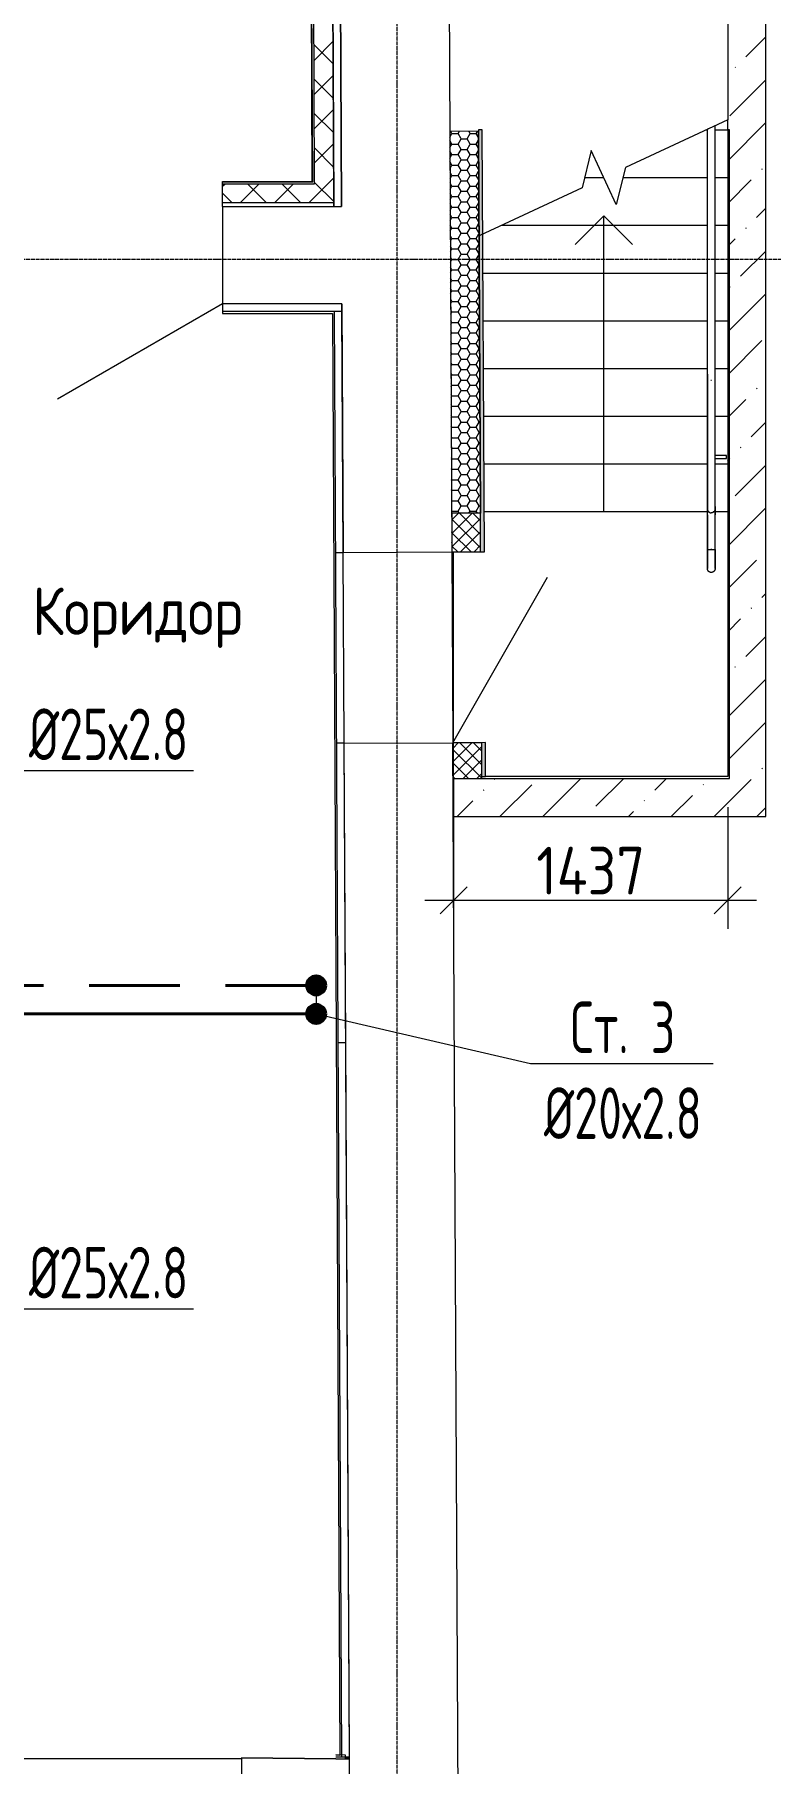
# Model space of a CAD drawing. Header units: millimetres. Extents: x -3929 to 624051, y 52832 to 514950.
# Drawn here: x 173846 to 177703, y 93307 to 102372 of the extents above; entities that cross this region are included whole.
import ezdxf
from ezdxf import colors
from ezdxf.entities.mleader import LeaderData, LeaderLine
from ezdxf.math import Vec2, Vec3

# ---------------------------------------------------------------- set-up
doc = ezdxf.new("R2010")
doc.units = ezdxf.units.MM
for name, pattern in [('ADSK_Линия сетки', [25, 20, -2.5, 0, -2.5]), ('ADSK_Штриховая_ш2 п1', [3, 2, -1]), ('Hidden', [7.14375, 4.7625, -2.38125])]:
    doc.linetypes.add(name, pattern=pattern)
for name, color, linetype, lineweight in [('Двери', 7, 'Continuous', 9), ('Каркас', 7, 'Continuous', 18), ('Лестницы', 7, 'Continuous', 9), ('Марки помещений', 7, 'Continuous', 20), ('ОВ-ТЕКСТ', 7, 'Continuous', 25), ('Ограждение', 7, 'Continuous', 9), ('Оси', 253, 'Continuous', 9), ('Перекрытие', 7, 'Continuous', 18), ('Размеры', 7, 'Continuous', 9), ('Стены внутренние', 7, 'Continuous', 18), ('Стены наружные', 7, 'Continuous', 18), ('Стены несущие', 7, 'Continuous', 30), ('Стены отделка', 7, 'Continuous', 30), ('Стены штриховка', 7, 'Continuous', 9), ('Стрелки вверх', 7, 'Continuous', 18), ('Узлы', 7, 'Continuous', 18), ('ШТРИХОВКА', 252, 'Continuous', 15)]:
    doc.layers.add(name, color=color, linetype=linetype, lineweight=lineweight)
doc.layers.add('Линии', color=7, linetype='Continuous', lineweight=9, true_color=0x00a600)
doc.layers.add('стояки', color=7, linetype='Continuous')
doc.layers.add('т11.1', color=1, linetype='Continuous', true_color=0xff0000)
doc.layers.add('т21.1', color=5, linetype='Continuous', true_color=0x0000ff)
doc.styles.add('GOST Common_1', font='GOST_Common.ttf', dxfattribs={"width": 0.9, "height": 250})
doc.styles.add('GOST Common_2', font='GOST_Common.ttf', dxfattribs={"width": 0.9, "height": 250})
doc.styles.add('СТИЛЬ', font='simplex.shx', dxfattribs={"width": 0.65})

# ---------------------------------------------------------------- blocks, each defined once
blk = doc.blocks.new('_Oblique')
at = {"color": 0, "linetype": 'ByBlock', "lineweight": -2}
blk.add_line((-0.5, -0.5), (0.5, 0.5), dxfattribs=at)
blk = doc.blocks.new('подвал')
at = {"layer": 'Стены наружные', "lineweight": 5}
h = blk.add_hatch(color=8, dxfattribs=at)
h.paths.add_polyline_path([(366929.452, -311734.048), (366949.132, -311734.048), (366948.225, -311555.697), (366928.225, -311555.798), (366929.182, -311557.897), (366929.452, -311557.897), (366929.452, -311731.054)])
h.paths.add_polyline_path([(366923.145, -310555.811), (366943.142, -310555.709), (366931.9, -308343.98), (366911.901, -308344.082), (366923.145, -310555.322)])
at = {"layer": 'Двери', "color": 8, "lineweight": 5}
for p, q in [((365571.055, -309255.67), (364705.029, -309755.67)), ((366778.227, -311556.561), (367273.819, -310688.005))]:
    blk.add_line(p, q, dxfattribs=at)
at = {"layer": 'Каркас', "color": 8, "lineweight": 5}
for p, q in [((365669.443, -316884.353), (364224.443, -316884.353)), ((365669.443, -316879.512), (366163.738, -316884.056)), ((365669.443, -316879.512), (365669.443, -316884.353))]:
    blk.add_line(p, q, dxfattribs=at)
at = {"layer": 'Лестницы', "color": 8, "lineweight": 5}
for p, q in [((368218.597, -308290.948), (367681.885, -308541.22)), ((368104.724, -308344.048), (368112.313, -308344.048)), ((368104.724, -308344.048), (368112.313, -308344.048)), ((368152.313, -308344.048), (368218.597, -308344.048)), ((368152.313, -308344.048), (368218.597, -308344.048)), ((368218.597, -308344.048), (368218.597, -308290.948)), ((367502.563, -308452.437), (367455.308, -308646.875)), ((367634.631, -308735.658), (367502.563, -308452.437)), ((367681.885, -308541.22), (367634.631, -308735.658)), ((367455.308, -308646.875), (366918.597, -308897.148)), ((367468.147, -308594.048), (367568.597, -308594.048)), ((367468.147, -308594.048), (367568.597, -308594.048)), ((367669.047, -308594.048), (368112.313, -308594.048)), ((367669.047, -308594.048), (368112.313, -308594.048)), ((368152.313, -308594.048), (368218.597, -308594.048)), ((368152.313, -308594.048), (368218.597, -308594.048)), ((367032.47, -308844.048), (368112.313, -308844.048)), ((367032.47, -308844.048), (368112.313, -308844.048)), ((368152.313, -308844.048), (368218.597, -308844.048)), ((368152.313, -308844.048), (368218.597, -308844.048)), ((366935.713, -309094.048), (368112.313, -309094.048)), ((366935.713, -309094.048), (368112.313, -309094.048)), ((368152.313, -309094.048), (368218.597, -309094.048)), ((368152.313, -309094.048), (368218.597, -309094.048)), ((366936.984, -309344.048), (368112.313, -309344.048)), ((366936.984, -309344.048), (368112.313, -309344.048)), ((368152.313, -309344.048), (368218.597, -309344.048)), ((368152.313, -309344.048), (368218.597, -309344.048)), ((366938.254, -309594.048), (368112.313, -309594.048)), ((366938.254, -309594.048), (368112.313, -309594.048)), ((368152.313, -309594.048), (368218.597, -309594.048)), ((368152.313, -309594.048), (368218.597, -309594.048)), ((366939.525, -309844.048), (368112.313, -309844.048)), ((366939.525, -309844.048), (368112.313, -309844.048)), ((368152.313, -309844.048), (368218.597, -309844.048)), ((368152.313, -309844.048), (368218.597, -309844.048)), ((366940.796, -310094.048), (368112.313, -310094.048)), ((366940.796, -310094.048), (368112.313, -310094.048)), ((368152.313, -310094.048), (368218.597, -310094.048)), ((368152.313, -310094.048), (368218.597, -310094.048)), ((366942.067, -310344.048), (368112.313, -310344.048)), ((366942.067, -310344.048), (368112.313, -310344.048)), ((368152.313, -310344.048), (368218.597, -310344.048)), ((368152.313, -310344.048), (368218.597, -310344.048))]:
    blk.add_line(p, q, dxfattribs=at)
at = {"layer": 'Линии', "color": 8, "lineweight": 5}
for p, q in [((366773.145, -310353.923), (366773.145, -310556.574)), ((366923.145, -310353.923), (366773.145, -310353.923)), ((366923.145, -310556.574), (366923.145, -310353.923)), ((366773.145, -310556.574), (366923.145, -310556.574)), ((366779.452, -311557.897), (366779.452, -311744.048)), ((366929.452, -311557.897), (366779.452, -311557.897)), ((366929.452, -311744.048), (366929.452, -311557.897)), ((366779.452, -311744.048), (366929.452, -311744.048))]:
    blk.add_line(p, q, dxfattribs=at)
at = {"layer": 'Ограждение', "color": 8, "lineweight": 5}
for p, q in [((368152.313, -308321.856), (368112.313, -308340.509)), ((368152.313, -308321.856), (368112.313, -308340.509)), ((368112.313, -310330.352), (368112.313, -308340.509)), ((368112.313, -310344.048), (368112.313, -308340.509)), ((368152.313, -310330.352), (368152.313, -308321.856)), ((368152.313, -310344.048), (368152.313, -308321.856)), ((368112.313, -309624.532), (368112.313, -310317.858)), ((368112.313, -309624.532), (368112.313, -310344.048)), ((368152.313, -310317.858), (368152.313, -309624.532)), ((368152.313, -310344.048), (368152.313, -309624.532)), ((368130.222, -309656.372), (368134.403, -309656.372)), ((368130.222, -309656.372), (368134.403, -309656.372)), ((368212.313, -310051.139), (368152.313, -310051.139)), ((368152.313, -310066.139), (368212.313, -310066.139)), ((368212.313, -310058.639), (368212.313, -310051.139)), ((368212.313, -310066.139), (368212.313, -310058.639)), ((368112.313, -310361.587), (368112.313, -310330.352)), ((368112.313, -310344.048), (368120.769, -310344.048)), ((368112.313, -310361.587), (368112.313, -310544.048)), ((368112.313, -310544.048), (368112.313, -310361.587)), ((368141.96, -310344.048), (368152.313, -310344.048)), ((368152.313, -310361.587), (368152.313, -310330.352)), ((368152.313, -310544.048), (368152.313, -310361.587)), ((368152.313, -310544.048), (368152.313, -310361.587)), ((368112.313, -310544.048), (368152.313, -310544.048)), ((368129.976, -310544.048), (368134.649, -310544.048)), ((368132.313, -310544.048), (368129.976, -310544.048)), ((368134.649, -310544.048), (368132.313, -310544.048))]:
    blk.add_line(p, q, dxfattribs=at)
at = {"layer": 'Ограждение', "color": 8, "lineweight": 5, "flags": 128}
for points in [[(368112.313, -310361.587), (368112.313, -310358.787), (368112.313, -310355.993), (368112.313, -310353.207), (368112.313, -310350.434), (368112.313, -310347.68), (368112.313, -310344.947), (368112.313, -310342.242), (368112.313, -310339.567), (368112.313, -310336.927), (368112.313, -310334.327), (368112.313, -310331.771), (368112.313, -310329.262), (368112.313, -310326.805), (368112.313, -310324.404), (368112.313, -310322.062), (368112.313, -310319.783), (368112.313, -310317.858)], [(368112.675, -310335.344), (368112.948, -310336.556), (368113.289, -310337.727), (368113.691, -310338.849), (368114.145, -310339.916), (368114.645, -310340.926), (368115.182, -310341.876), (368115.75, -310342.764), (368116.34, -310343.591), (368116.949, -310344.358), (368117.569, -310345.067), (368118.196, -310345.721), (368118.827, -310346.323), (368119.458, -310346.875), (368120.086, -310347.381), (368120.71, -310347.844), (368121.328, -310348.267), (368121.938, -310348.653), (368122.541, -310349.004), (368123.136, -310349.324), (368123.721, -310349.614), (368124.299, -310349.878), (368124.867, -310350.116), (368125.427, -310350.331), (368125.979, -310350.524), (368126.524, -310350.698), (368127.061, -310350.852), (368127.592, -310350.989), (368128.118, -310351.109), (368128.637, -310351.213), (368129.152, -310351.302), (368129.663, -310351.377), (368130.17, -310351.439), (368130.675, -310351.486), (368131.177, -310351.521), (368131.678, -310351.544), (368132.178, -310351.553), (368132.313, -310351.554)], [(368151.95, -310335.344), (368151.677, -310336.556), (368151.336, -310337.727), (368150.935, -310338.849), (368150.48, -310339.916), (368149.981, -310340.926), (368149.443, -310341.876), (368148.876, -310342.764), (368148.285, -310343.591), (368147.677, -310344.358), (368147.057, -310345.067), (368146.429, -310345.721), (368145.799, -310346.323), (368145.168, -310346.875), (368144.539, -310347.381), (368143.915, -310347.844), (368143.298, -310348.267), (368142.687, -310348.653), (368142.084, -310349.004), (368141.49, -310349.324), (368140.904, -310349.614), (368140.327, -310349.878), (368139.758, -310350.116), (368139.198, -310350.331), (368138.646, -310350.524), (368138.101, -310350.698), (368137.564, -310350.852), (368137.033, -310350.989), (368136.508, -310351.109), (368135.988, -310351.213), (368135.473, -310351.302), (368134.962, -310351.377), (368134.455, -310351.439), (368133.951, -310351.486), (368133.448, -310351.521), (368132.948, -310351.544), (368132.448, -310351.553), (368132.313, -310351.554)], [(368152.313, -310317.858), (368152.313, -310320.079), (368152.313, -310322.366), (368152.313, -310324.716), (368152.313, -310327.125), (368152.313, -310329.589), (368152.313, -310332.104), (368152.313, -310334.667), (368152.313, -310337.272), (368152.313, -310339.917), (368152.313, -310342.596), (368152.313, -310345.305), (368152.313, -310348.041), (368152.313, -310350.798), (368152.313, -310353.572), (368152.313, -310356.36), (368152.313, -310359.155), (368152.313, -310361.587)], [(368112.313, -310544.048), (368112.313, -310548.046), (368112.313, -310552.039), (368112.313, -310556.019), (368112.313, -310559.979), (368112.313, -310563.914), (368112.313, -310567.818), (368112.313, -310571.683), (368112.313, -310575.504), (368112.313, -310579.275), (368112.313, -310582.989), (368112.313, -310586.641), (368112.313, -310590.225), (368112.313, -310593.736), (368112.313, -310597.166), (368112.313, -310600.512), (368112.313, -310603.767), (368112.313, -310606.927), (368112.313, -310609.986), (368112.313, -310612.94), (368112.313, -310615.783), (368112.313, -310618.512), (368112.313, -310621.121), (368112.313, -310623.608), (368112.313, -310625.967), (368112.313, -310628.195), (368112.313, -310630.288), (368112.313, -310632.243), (368112.313, -310634.058), (368112.313, -310635.728), (368112.313, -310637.251), (368112.313, -310638.626), (368112.313, -310639.849), (368112.313, -310640.919), (368112.313, -310641.834), (368112.313, -310642.593), (368112.313, -310643.193), (368112.313, -310643.636), (368112.313, -310643.919), (368112.313, -310644.042), (368112.313, -310644.048)], [(368112.313, -310644.048), (368112.313, -310643.968), (368112.313, -310643.728), (368112.313, -310643.328), (368112.313, -310642.77), (368112.313, -310642.054), (368112.313, -310641.181), (368112.313, -310640.153), (368112.313, -310638.971), (368112.313, -310637.637), (368112.313, -310636.154), (368112.313, -310634.523), (368112.313, -310632.747), (368112.313, -310630.829), (368112.313, -310628.773), (368112.313, -310626.581), (368112.313, -310624.257), (368112.313, -310621.805), (368112.313, -310619.228), (368112.313, -310616.531), (368112.313, -310613.718), (368112.313, -310610.794), (368112.313, -310607.763), (368112.313, -310604.63), (368112.313, -310601.4), (368112.313, -310598.078), (368112.313, -310594.67), (368112.313, -310591.18), (368112.313, -310587.616), (368112.313, -310583.982), (368112.313, -310580.283), (368112.313, -310576.527), (368112.313, -310572.719), (368112.313, -310568.865), (368112.313, -310564.971), (368112.313, -310561.044), (368112.313, -310557.09), (368112.313, -310553.115), (368112.313, -310549.125), (368112.313, -310545.127), (368112.313, -310544.048)], [(368152.313, -310544.048), (368152.313, -310548.046), (368152.313, -310552.039), (368152.313, -310556.019), (368152.313, -310559.979), (368152.313, -310563.914), (368152.313, -310567.818), (368152.313, -310571.683), (368152.313, -310575.504), (368152.313, -310579.275), (368152.313, -310582.989), (368152.313, -310586.641), (368152.313, -310590.225), (368152.313, -310593.736), (368152.313, -310597.166), (368152.313, -310600.512), (368152.313, -310603.767), (368152.313, -310606.927), (368152.313, -310609.986), (368152.313, -310612.94), (368152.313, -310615.783), (368152.313, -310618.512), (368152.313, -310621.121), (368152.313, -310623.608), (368152.313, -310625.967), (368152.313, -310628.195), (368152.313, -310630.288), (368152.313, -310632.243), (368152.313, -310634.058), (368152.313, -310635.728), (368152.313, -310637.251), (368152.313, -310638.626), (368152.313, -310639.849), (368152.313, -310640.919), (368152.313, -310641.834), (368152.313, -310642.593), (368152.313, -310643.193), (368152.313, -310643.636), (368152.313, -310643.919), (368152.313, -310644.042), (368152.313, -310644.048)], [(368152.313, -310644.048), (368152.313, -310643.968), (368152.313, -310643.728), (368152.313, -310643.328), (368152.313, -310642.77), (368152.313, -310642.054), (368152.313, -310641.181), (368152.313, -310640.153), (368152.313, -310638.971), (368152.313, -310637.637), (368152.313, -310636.154), (368152.313, -310634.523), (368152.313, -310632.747), (368152.313, -310630.829), (368152.313, -310628.773), (368152.313, -310626.581), (368152.313, -310624.257), (368152.313, -310621.805), (368152.313, -310619.228), (368152.313, -310616.531), (368152.313, -310613.718), (368152.313, -310610.794), (368152.313, -310607.763), (368152.313, -310604.63), (368152.313, -310601.4), (368152.313, -310598.078), (368152.313, -310594.67), (368152.313, -310591.18), (368152.313, -310587.616), (368152.313, -310583.982), (368152.313, -310580.283), (368152.313, -310576.527), (368152.313, -310572.719), (368152.313, -310568.865), (368152.313, -310564.971), (368152.313, -310561.044), (368152.313, -310557.09), (368152.313, -310553.115), (368152.313, -310549.125), (368152.313, -310545.127), (368152.313, -310544.048)], [(368132.313, -310664.048), (368131.513, -310664.032), (368130.714, -310663.984), (368129.918, -310663.904), (368129.126, -310663.792), (368128.339, -310663.649), (368127.559, -310663.474), (368126.786, -310663.269), (368126.021, -310663.032), (368125.267, -310662.765), (368124.524, -310662.469), (368123.794, -310662.143), (368123.077, -310661.787), (368122.375, -310661.404), (368121.689, -310660.993), (368121.02, -310660.554), (368120.369, -310660.089), (368119.737, -310659.599), (368119.125, -310659.084), (368118.534, -310658.544), (368117.966, -310657.982), (368117.42, -310657.397), (368116.898, -310656.791), (368116.401, -310656.164), (368115.929, -310655.518), (368115.483, -310654.854), (368115.065, -310654.172), (368114.673, -310653.474), (368114.311, -310652.761), (368113.977, -310652.034), (368113.672, -310651.295), (368113.397, -310650.543), (368113.152, -310649.782), (368112.938, -310649.011), (368112.755, -310648.232), (368112.604, -310647.447), (368112.483, -310646.656), (368112.395, -310645.861), (368112.338, -310645.063), (368112.314, -310644.263), (368112.313, -310644.048)], [(368152.313, -310644.048), (368152.297, -310644.847), (368152.249, -310645.646), (368152.169, -310646.442), (368152.057, -310647.234), (368151.914, -310648.021), (368151.739, -310648.802), (368151.534, -310649.575), (368151.297, -310650.339), (368151.031, -310651.093), (368150.734, -310651.836), (368150.408, -310652.566), (368150.053, -310653.283), (368149.669, -310653.985), (368149.258, -310654.671), (368148.819, -310655.34), (368148.355, -310655.991), (368147.864, -310656.623), (368147.349, -310657.235), (368146.809, -310657.826), (368146.247, -310658.395), (368145.662, -310658.94), (368145.056, -310659.462), (368144.429, -310659.96), (368143.783, -310660.431), (368143.119, -310660.877), (368142.437, -310661.296), (368141.739, -310661.687), (368141.026, -310662.05), (368140.299, -310662.384), (368139.56, -310662.688), (368138.809, -310662.963), (368138.047, -310663.208), (368137.276, -310663.422), (368136.497, -310663.605), (368135.712, -310663.757), (368134.921, -310663.877), (368134.126, -310663.965), (368133.328, -310664.022), (368132.529, -310664.046), (368132.313, -310664.048)]]:
    blk.add_lwpolyline(points, dxfattribs=at)
at = {"layer": 'Оси', "color": 8, "linetype": 'ADSK_Линия сетки', "lineweight": 5}
for p, q in [((366486.62, -349917.118), (366486.62, -301342.622)), ((353372.326, -309020.621), (419602.055, -309020.621))]:
    blk.add_line(p, q, dxfattribs=at)
at = {"layer": 'Перекрытие', "color": 8, "lineweight": 5}
for p, q in [((366942.067, -310344.048), (368112.313, -310344.048)), ((368152.313, -310344.048), (368218.597, -310344.048)), ((366781.795, -311556.542), (366781.795, -310556.574)), ((366208.235, -311559.458), (366203.152, -310559.471)), ((366215.163, -316884.037), (366235.3, -316884.209)), ((366235.295, -316883.157), (366215.173, -316882.985))]:
    blk.add_line(p, q, dxfattribs=at)
at = {"layer": 'Размеры', "color": 8, "lineweight": 5}
for p, q in [((366781.795, -311894.048), (366781.795, -312532.624)), ((368218.597, -311894.048), (368218.597, -312532.624)), ((366631.795, -312382.624), (368368.597, -312382.624))]:
    blk.add_line(p, q, dxfattribs=at)
at = {"layer": 'Стены внутренние', "color": 8, "linetype": 'Continuous', "lineweight": 5}
for p, q in [((368313.891, -307960.85), (368418.597, -307856.143)), ((368257.764, -308016.976), (368260.135, -308014.606)), ((368229.701, -308269.546), (368418.597, -308080.65)), ((368218.597, -308505.156), (368418.597, -308305.156)), ((368398.082, -308550.178), (368400.452, -308547.807)), ((368218.597, -308729.663), (368341.955, -308606.305)), ((368370.019, -308802.747), (368418.597, -308754.169)), ((368218.597, -308954.169), (368257.765, -308915.001)), ((368313.892, -308858.874), (368316.263, -308856.503)), ((368285.829, -309111.443), (368418.597, -308978.675)), ((368229.702, -309167.57), (368232.073, -309165.199)), ((368218.597, -309403.182), (368418.597, -309203.182)), ((368218.597, -309627.688), (368398.083, -309448.202)), ((368370.02, -309700.772), (368372.391, -309698.401)), ((368218.597, -309852.195), (368313.893, -309756.898)), ((368341.957, -309953.341), (368418.597, -309876.701)), ((368285.83, -310009.468), (368288.201, -310007.097)), ((368218.597, -310076.701), (368229.704, -310065.594)), ((368257.768, -310262.037), (368418.597, -310101.207)), ((368218.597, -310525.714), (368418.597, -310325.714)), ((368218.597, -310750.22), (368370.021, -310598.796)), ((368398.085, -310795.239), (368418.597, -310774.727)), ((368218.597, -310974.727), (368285.832, -310907.492)), ((368341.958, -310851.365), (368344.329, -310848.994)), ((368313.896, -311103.935), (368418.597, -310999.233)), ((368257.769, -311160.061), (368260.14, -311157.69)), ((368229.706, -311412.63), (368418.597, -311223.739)), ((368218.597, -311648.246), (368418.597, -311448.246)), ((368398.086, -311693.263), (368400.457, -311690.892)), ((366938.793, -311805.518), (366941.164, -311803.147)), ((366994.919, -311749.391), (367000.263, -311744.048)), ((367024.77, -311944.048), (367191.363, -311777.454)), ((367249.276, -311944.048), (367449.276, -311744.048)), ((367528.123, -311889.707), (367673.782, -311744.048)), ((367836.82, -311805.517), (367898.289, -311744.048)), ((368089.39, -311777.453), (368091.761, -311775.082)), ((368218.597, -311872.752), (368341.96, -311749.389)), ((366800.263, -311944.048), (366882.666, -311861.645)), ((367780.693, -311861.643), (367783.064, -311859.272)), ((367922.795, -311944.048), (368033.263, -311833.58)), ((368147.302, -311944.048), (368218.597, -311872.752)), ((368371.808, -311944.048), (368418.597, -311897.259)), ((367473.782, -311944.048), (367474.367, -311943.463)), ((367698.289, -311944.048), (367724.567, -311917.77))]:
    blk.add_line(p, q, dxfattribs=at)
at = {"layer": 'Стены внутренние', "color": 8, "lineweight": 5}
blk.add_line((366773.145, -310556.574), (366778.227, -311556.561), dxfattribs=at)
at = {"layer": 'Стены наружные', "color": 8, "linetype": 'Continuous', "lineweight": 5}
for p, q in [((366762.093, -308382.32), (366773.18, -308363.118)), ((366773.179, -308363.118), (366766.431, -308351.429)), ((366773.18, -308363.118), (366804.93, -308363.118)), ((366820.804, -308390.614), (366804.929, -308363.118)), ((366804.93, -308363.118), (366811.812, -308351.198)), ((366852.555, -308390.614), (366868.43, -308363.118)), ((366868.429, -308363.118), (366861.402, -308350.946)), ((366868.43, -308363.118), (366900.18, -308363.118)), ((366912.102, -308383.769), (366900.179, -308363.118)), ((366900.18, -308363.118), (366907.342, -308350.713)), ((366773.179, -308418.111), (366762.178, -308399.056)), ((366762.37, -308436.833), (366773.18, -308418.111)), ((366773.179, -308473.103), (366762.46, -308454.537)), ((366773.18, -308418.111), (366804.93, -308418.111)), ((366820.804, -308445.607), (366804.929, -308418.111)), ((366804.93, -308418.111), (366820.805, -308390.614)), ((366804.93, -308473.103), (366820.805, -308445.607)), ((366820.805, -308390.614), (366852.555, -308390.614)), ((366820.805, -308445.607), (366852.555, -308445.607)), ((366868.429, -308418.111), (366852.554, -308390.614)), ((366868.429, -308473.103), (366852.554, -308445.607)), ((366852.555, -308445.607), (366868.43, -308418.111)), ((366868.43, -308418.111), (366900.18, -308418.111)), ((366912.384, -308439.25), (366900.179, -308418.111)), ((366900.18, -308418.111), (366912.171, -308397.34)), ((366900.18, -308473.103), (366912.448, -308451.853)), ((366762.647, -308491.346), (366773.18, -308473.103)), ((366773.179, -308528.096), (366762.742, -308510.018)), ((366762.924, -308545.858), (366773.18, -308528.096)), ((366773.18, -308473.103), (366804.93, -308473.103)), ((366773.18, -308528.096), (366804.93, -308528.096)), ((366820.804, -308500.6), (366804.929, -308473.103)), ((366820.804, -308555.592), (366804.929, -308528.096)), ((366804.93, -308528.096), (366820.805, -308500.6)), ((366804.93, -308583.088), (366820.805, -308555.592)), ((366820.805, -308500.6), (366852.555, -308500.6)), ((366820.805, -308555.592), (366852.555, -308555.592)), ((366868.429, -308528.096), (366852.554, -308500.6)), ((366868.429, -308583.088), (366852.554, -308555.592)), ((366852.555, -308500.6), (366868.43, -308473.103)), ((366852.555, -308555.592), (366868.43, -308528.096)), ((366868.43, -308473.103), (366900.18, -308473.103)), ((366868.43, -308528.096), (366900.18, -308528.096)), ((366912.666, -308494.731), (366900.179, -308473.103)), ((366912.948, -308550.212), (366900.179, -308528.096)), ((366900.18, -308528.096), (366912.726, -308506.366)), ((366900.18, -308583.088), (366913.003, -308560.878)), ((366773.179, -308583.088), (366763.024, -308565.499)), ((366763.201, -308600.371), (366773.18, -308583.088)), ((366773.179, -308638.081), (366763.306, -308620.98)), ((366763.478, -308654.884), (366773.18, -308638.081)), ((366773.18, -308583.089), (366804.93, -308583.089)), ((366773.18, -308638.081), (366804.93, -308638.081)), ((366820.804, -308610.585), (366804.929, -308583.088)), ((366820.804, -308665.577), (366804.929, -308638.081)), ((366804.93, -308638.081), (366820.805, -308610.585)), ((366820.805, -308610.585), (366852.555, -308610.585)), ((366868.429, -308638.081), (366852.554, -308610.585)), ((366852.555, -308610.585), (366868.43, -308583.088)), ((366852.555, -308665.577), (366868.43, -308638.081)), ((366868.43, -308583.089), (366900.18, -308583.089)), ((366868.43, -308638.081), (366900.18, -308638.081)), ((366913.23, -308605.693), (366900.179, -308583.088)), ((366913.512, -308661.174), (366900.179, -308638.081)), ((366900.18, -308638.081), (366913.28, -308615.391)), ((366773.179, -308693.074), (366763.588, -308676.461)), ((366763.756, -308709.396), (366773.18, -308693.074)), ((366773.179, -308748.066), (366763.87, -308731.942)), ((366773.18, -308693.074), (366804.93, -308693.074)), ((366820.804, -308720.57), (366804.929, -308693.074)), ((366804.93, -308693.074), (366820.805, -308665.577)), ((366804.93, -308748.066), (366820.805, -308720.57)), ((366820.805, -308665.577), (366852.555, -308665.577)), ((366820.805, -308720.57), (366852.555, -308720.57)), ((366868.429, -308693.074), (366852.554, -308665.577)), ((366868.429, -308748.066), (366852.554, -308720.57)), ((366852.555, -308720.57), (366868.43, -308693.074)), ((366868.43, -308693.074), (366900.18, -308693.074)), ((366913.794, -308716.655), (366900.179, -308693.074)), ((366900.18, -308693.074), (366913.557, -308669.904)), ((366900.18, -308748.066), (366913.834, -308724.416)), ((366764.033, -308763.909), (366773.18, -308748.066)), ((366773.179, -308803.059), (366764.152, -308787.423)), ((366764.31, -308818.422), (366773.18, -308803.059)), ((366773.18, -308748.066), (366804.93, -308748.066)), ((366773.18, -308803.059), (366804.93, -308803.059)), ((366820.804, -308775.563), (366804.929, -308748.066)), ((366820.804, -308830.555), (366804.929, -308803.059)), ((366804.93, -308803.059), (366820.805, -308775.563)), ((366804.93, -308858.051), (366820.805, -308830.555)), ((366820.805, -308775.563), (366852.555, -308775.563)), ((366820.805, -308830.555), (366852.555, -308830.555)), ((366868.429, -308803.059), (366852.554, -308775.563)), ((366868.429, -308858.052), (366852.554, -308830.555)), ((366852.555, -308775.563), (366868.43, -308748.066)), ((366852.555, -308830.555), (366868.43, -308803.059)), ((366868.43, -308748.066), (366900.18, -308748.066)), ((366868.43, -308803.059), (366900.18, -308803.059)), ((366914.076, -308772.137), (366900.179, -308748.066)), ((366914.358, -308827.618), (366900.179, -308803.059)), ((366900.18, -308803.059), (366914.111, -308778.929)), ((366900.18, -308858.051), (366914.388, -308833.442)), ((366773.179, -308858.052), (366764.434, -308842.904)), ((366764.587, -308872.935), (366773.18, -308858.051)), ((366773.179, -308913.044), (366764.716, -308898.385)), ((366764.864, -308927.447), (366773.18, -308913.044)), ((366773.18, -308858.052), (366804.93, -308858.052)), ((366773.18, -308913.044), (366804.93, -308913.044)), ((366820.804, -308885.548), (366804.929, -308858.052)), ((366820.804, -308940.54), (366804.929, -308913.044)), ((366804.93, -308913.044), (366820.805, -308885.548)), ((366820.805, -308885.548), (366852.555, -308885.548)), ((366868.429, -308913.044), (366852.554, -308885.548)), ((366852.555, -308885.548), (366868.43, -308858.051)), ((366852.555, -308940.54), (366868.43, -308913.044)), ((366868.43, -308858.052), (366900.18, -308858.052)), ((366868.43, -308913.044), (366900.18, -308913.044)), ((366914.64, -308883.099), (366900.179, -308858.052)), ((366914.922, -308938.58), (366900.179, -308913.044)), ((366900.18, -308913.044), (366914.665, -308887.954)), ((366773.179, -308968.037), (366764.998, -308953.866)), ((366765.141, -308981.96), (366773.18, -308968.037)), ((366773.179, -309023.029), (366765.28, -309009.347)), ((366773.18, -308968.037), (366804.93, -308968.037)), ((366820.804, -308995.533), (366804.929, -308968.037)), ((366804.93, -308968.037), (366820.805, -308940.54)), ((366804.93, -309023.029), (366820.805, -308995.533)), ((366820.805, -308940.541), (366852.555, -308940.541)), ((366820.805, -308995.533), (366852.555, -308995.533)), ((366868.429, -308968.037), (366852.554, -308940.54)), ((366868.429, -309023.029), (366852.554, -308995.533)), ((366852.555, -308995.533), (366868.43, -308968.037)), ((366868.43, -308968.037), (366900.18, -308968.037)), ((366915.204, -308994.061), (366900.179, -308968.037)), ((366900.18, -308968.037), (366914.942, -308942.467)), ((366900.18, -309023.029), (366915.219, -308996.98)), ((366765.418, -309036.473), (366773.18, -309023.029)), ((366773.179, -309078.022), (366765.562, -309064.829)), ((366765.695, -309090.985), (366773.18, -309078.022)), ((366773.18, -309023.029), (366804.93, -309023.029)), ((366773.18, -309078.022), (366804.93, -309078.022)), ((366820.804, -309050.526), (366804.929, -309023.029)), ((366820.804, -309105.518), (366804.929, -309078.022)), ((366804.93, -309078.022), (366820.805, -309050.526)), ((366804.93, -309133.015), (366820.805, -309105.518)), ((366820.805, -309050.526), (366852.555, -309050.526)), ((366820.805, -309105.518), (366852.555, -309105.518)), ((366868.429, -309078.022), (366852.554, -309050.526)), ((366868.429, -309133.015), (366852.554, -309105.518)), ((366852.555, -309050.526), (366868.43, -309023.029)), ((366852.555, -309105.518), (366868.43, -309078.022)), ((366868.43, -309023.029), (366900.18, -309023.029)), ((366868.43, -309078.022), (366900.18, -309078.022)), ((366915.486, -309049.542), (366900.179, -309023.029)), ((366915.768, -309105.023), (366900.179, -309078.022)), ((366900.18, -309078.022), (366915.496, -309051.493)), ((366900.18, -309133.015), (366915.773, -309106.005)), ((366773.179, -309133.015), (366765.844, -309120.31)), ((366765.972, -309145.498), (366773.18, -309133.015)), ((366773.179, -309188.007), (366766.126, -309175.791)), ((366766.249, -309200.011), (366773.18, -309188.007)), ((366773.18, -309133.015), (366804.93, -309133.015)), ((366773.18, -309188.007), (366804.93, -309188.007)), ((366820.804, -309160.511), (366804.929, -309133.015)), ((366820.804, -309215.503), (366804.929, -309188.007)), ((366804.93, -309188.007), (366820.805, -309160.511)), ((366820.805, -309160.511), (366852.555, -309160.511)), ((366868.429, -309188.007), (366852.554, -309160.511)), ((366852.555, -309160.511), (366868.43, -309133.015)), ((366852.555, -309215.503), (366868.43, -309188.007)), ((366868.43, -309133.015), (366900.18, -309133.015)), ((366868.43, -309188.007), (366900.18, -309188.007)), ((366916.05, -309160.504), (366900.179, -309133.015)), ((366916.054, -309215.503), (366900.179, -309188.007)), ((366900.18, -309188.007), (366916.051, -309160.518)), ((366773.179, -309243), (366766.408, -309231.272)), ((366766.526, -309254.523), (366773.18, -309243)), ((366773.179, -309297.992), (366766.69, -309286.753)), ((366773.18, -309243), (366804.93, -309243)), ((366820.804, -309270.496), (366804.929, -309243)), ((366804.93, -309243), (366820.805, -309215.503)), ((366804.93, -309297.992), (366820.805, -309270.496)), ((366820.805, -309215.504), (366852.555, -309215.504)), ((366820.805, -309270.496), (366852.555, -309270.496)), ((366868.429, -309243), (366852.554, -309215.503)), ((366868.429, -309297.992), (366852.554, -309270.496)), ((366852.555, -309270.496), (366868.43, -309243)), ((366868.43, -309243), (366900.18, -309243)), ((366916.054, -309270.496), (366900.179, -309243)), ((366900.18, -309243), (366916.055, -309215.503)), ((366900.18, -309297.992), (366916.055, -309270.496)), ((366916.055, -309215.504), (366916.33, -309215.504)), ((366916.055, -309270.496), (366916.61, -309270.496)), ((366766.803, -309309.036), (366773.18, -309297.992)), ((366773.179, -309352.985), (366766.972, -309342.234)), ((366767.081, -309363.549), (366773.18, -309352.985)), ((366773.18, -309297.993), (366804.93, -309297.993)), ((366773.18, -309352.985), (366804.93, -309352.985)), ((366820.804, -309325.489), (366804.929, -309297.992)), ((366820.804, -309380.481), (366804.929, -309352.985)), ((366804.93, -309352.985), (366820.805, -309325.489)), ((366820.805, -309325.489), (366852.555, -309325.489)), ((366868.429, -309352.985), (366852.554, -309325.489)), ((366852.555, -309325.489), (366868.43, -309297.992)), ((366852.555, -309380.481), (366868.43, -309352.985)), ((366868.43, -309297.993), (366900.18, -309297.993)), ((366868.43, -309352.985), (366900.18, -309352.985)), ((366916.054, -309325.489), (366900.179, -309297.992)), ((366916.054, -309380.481), (366900.179, -309352.985)), ((366900.18, -309352.985), (366916.055, -309325.489)), ((366916.055, -309325.489), (366916.889, -309325.489)), ((366773.179, -309407.978), (366767.254, -309397.715)), ((366767.358, -309418.062), (366773.18, -309407.978)), ((366773.179, -309462.97), (366767.536, -309453.196)), ((366767.635, -309472.574), (366773.18, -309462.97)), ((366773.18, -309407.978), (366804.93, -309407.978)), ((366773.18, -309462.97), (366804.93, -309462.97)), ((366820.804, -309435.474), (366804.929, -309407.978)), ((366820.804, -309490.467), (366804.929, -309462.97)), ((366804.93, -309407.978), (366820.805, -309380.481)), ((366804.93, -309462.97), (366820.805, -309435.474)), ((366820.805, -309380.481), (366852.555, -309380.481)), ((366820.805, -309435.474), (366852.555, -309435.474)), ((366868.429, -309407.978), (366852.554, -309380.481)), ((366868.429, -309462.97), (366852.554, -309435.474)), ((366852.555, -309435.474), (366868.43, -309407.978)), ((366852.555, -309490.467), (366868.43, -309462.97)), ((366868.43, -309407.978), (366900.18, -309407.978)), ((366868.43, -309462.97), (366900.18, -309462.97)), ((366916.054, -309435.474), (366900.179, -309407.978)), ((366916.054, -309490.467), (366900.179, -309462.97)), ((366900.18, -309407.978), (366916.055, -309380.481)), ((366900.18, -309462.97), (366916.055, -309435.474)), ((366916.055, -309380.481), (366917.169, -309380.481)), ((366916.055, -309435.474), (366917.448, -309435.474)), ((366773.179, -309517.963), (366767.818, -309508.677)), ((366767.912, -309527.087), (366773.18, -309517.963)), ((366773.18, -309517.963), (366804.93, -309517.963)), ((366820.804, -309545.459), (366804.929, -309517.963)), ((366804.93, -309517.963), (366820.805, -309490.467)), ((366804.93, -309572.955), (366820.805, -309545.459)), ((366820.805, -309490.467), (366852.555, -309490.467)), ((366820.805, -309545.459), (366852.555, -309545.459)), ((366868.429, -309517.963), (366852.554, -309490.467)), ((366868.429, -309572.955), (366852.554, -309545.459)), ((366852.555, -309545.459), (366868.43, -309517.963)), ((366868.43, -309517.963), (366900.18, -309517.963)), ((366916.054, -309545.459), (366900.179, -309517.963)), ((366900.18, -309517.963), (366916.055, -309490.467)), ((366900.18, -309572.955), (366916.055, -309545.459)), ((366916.055, -309490.467), (366917.728, -309490.467)), ((366916.055, -309545.459), (366918.007, -309545.459)), ((366773.179, -309572.955), (366768.1, -309564.158)), ((366768.189, -309581.6), (366773.18, -309572.955)), ((366773.179, -309627.948), (366768.382, -309619.639)), ((366768.466, -309636.112), (366773.18, -309627.948)), ((366773.18, -309572.956), (366804.93, -309572.956)), ((366773.18, -309627.948), (366804.93, -309627.948)), ((366820.804, -309600.452), (366804.929, -309572.955)), ((366820.804, -309655.444), (366804.929, -309627.948)), ((366804.93, -309627.948), (366820.805, -309600.452)), ((366820.805, -309600.452), (366852.555, -309600.452)), ((366868.429, -309627.948), (366852.554, -309600.452)), ((366852.555, -309600.452), (366868.43, -309572.955)), ((366852.555, -309655.444), (366868.43, -309627.948)), ((366868.43, -309572.956), (366900.18, -309572.956)), ((366868.43, -309627.948), (366900.18, -309627.948)), ((366916.054, -309600.452), (366900.179, -309572.955)), ((366916.054, -309655.444), (366900.179, -309627.948)), ((366900.18, -309627.948), (366916.055, -309600.452)), ((366916.055, -309600.452), (366918.287, -309600.452)), ((366773.179, -309682.941), (366768.664, -309675.12)), ((366768.743, -309690.625), (366773.18, -309682.941)), ((366773.179, -309737.933), (366768.946, -309730.601)), ((366769.02, -309745.138), (366773.18, -309737.933)), ((366773.18, -309682.941), (366804.93, -309682.941)), ((366773.18, -309737.933), (366804.93, -309737.933)), ((366820.804, -309710.437), (366804.929, -309682.941)), ((366820.804, -309765.43), (366804.929, -309737.933)), ((366804.93, -309682.941), (366820.805, -309655.444)), ((366804.93, -309737.933), (366820.805, -309710.437)), ((366820.805, -309655.445), (366852.555, -309655.445)), ((366820.805, -309710.437), (366852.555, -309710.437)), ((366868.429, -309682.941), (366852.554, -309655.444)), ((366868.429, -309737.933), (366852.554, -309710.437)), ((366852.555, -309710.437), (366868.43, -309682.941)), ((366852.555, -309765.43), (366868.43, -309737.933)), ((366868.43, -309682.941), (366900.18, -309682.941)), ((366868.43, -309737.933), (366900.18, -309737.933)), ((366916.054, -309710.437), (366900.179, -309682.941)), ((366916.054, -309765.43), (366900.179, -309737.933)), ((366900.18, -309682.941), (366916.055, -309655.444)), ((366900.18, -309737.933), (366916.055, -309710.437)), ((366916.055, -309655.445), (366918.566, -309655.445)), ((366916.055, -309710.437), (366918.846, -309710.437)), ((366773.179, -309792.926), (366769.228, -309786.082)), ((366769.297, -309799.65), (366773.18, -309792.926)), ((366773.18, -309792.926), (366804.93, -309792.926)), ((366820.804, -309820.422), (366804.929, -309792.926)), ((366804.93, -309792.926), (366820.805, -309765.43)), ((366804.93, -309847.919), (366820.805, -309820.422)), ((366820.805, -309765.43), (366852.555, -309765.43)), ((366820.805, -309820.422), (366852.555, -309820.422)), ((366868.429, -309792.926), (366852.554, -309765.43)), ((366868.429, -309847.919), (366852.554, -309820.422)), ((366852.555, -309820.422), (366868.43, -309792.926)), ((366868.43, -309792.926), (366900.18, -309792.926)), ((366916.054, -309820.422), (366900.179, -309792.926)), ((366900.18, -309792.926), (366916.055, -309765.43)), ((366900.18, -309847.919), (366916.055, -309820.422)), ((366916.055, -309765.43), (366919.125, -309765.43)), ((366916.055, -309820.422), (366919.405, -309820.422)), ((366773.179, -309847.919), (366769.51, -309841.563)), ((366769.574, -309854.163), (366773.18, -309847.919)), ((366773.179, -309902.911), (366769.792, -309897.044)), ((366769.851, -309908.676), (366773.18, -309902.911)), ((366773.18, -309847.919), (366804.93, -309847.919)), ((366773.18, -309902.911), (366804.93, -309902.911)), ((366820.804, -309875.415), (366804.929, -309847.919)), ((366820.804, -309930.407), (366804.929, -309902.911)), ((366804.93, -309902.911), (366820.805, -309875.415)), ((366820.805, -309875.415), (366852.555, -309875.415)), ((366868.429, -309902.911), (366852.554, -309875.415)), ((366852.555, -309875.415), (366868.43, -309847.919)), ((366852.555, -309930.407), (366868.43, -309902.911)), ((366868.43, -309847.919), (366900.18, -309847.919)), ((366868.43, -309902.911), (366900.18, -309902.911)), ((366916.054, -309875.415), (366900.179, -309847.919)), ((366916.054, -309930.407), (366900.179, -309902.911)), ((366900.18, -309902.911), (366916.055, -309875.415)), ((366916.055, -309875.415), (366919.684, -309875.415)), ((366773.179, -309957.904), (366770.074, -309952.525)), ((366770.128, -309963.188), (366773.18, -309957.904)), ((366773.179, -310012.896), (366770.356, -310008.006)), ((366773.18, -309957.904), (366804.93, -309957.904)), ((366820.804, -309985.4), (366804.929, -309957.904)), ((366804.93, -309957.904), (366820.805, -309930.407)), ((366804.93, -310012.896), (366820.805, -309985.4)), ((366820.805, -309930.408), (366852.555, -309930.408)), ((366820.805, -309985.4), (366852.555, -309985.4)), ((366868.429, -309957.904), (366852.554, -309930.407)), ((366868.429, -310012.896), (366852.554, -309985.4)), ((366852.555, -309985.4), (366868.43, -309957.904)), ((366868.43, -309957.904), (366900.18, -309957.904)), ((366916.054, -309985.4), (366900.179, -309957.904)), ((366900.18, -309957.904), (366916.055, -309930.407)), ((366900.18, -310012.896), (366916.055, -309985.4)), ((366916.055, -309930.408), (366919.964, -309930.408)), ((366916.055, -309985.4), (366920.243, -309985.4)), ((366770.406, -310017.701), (366773.18, -310012.896)), ((366773.179, -310067.889), (366770.638, -310063.488)), ((366770.683, -310072.214), (366773.18, -310067.889)), ((366773.18, -310012.896), (366804.93, -310012.896)), ((366773.18, -310067.889), (366804.93, -310067.889)), ((366820.804, -310040.393), (366804.929, -310012.896)), ((366820.804, -310095.385), (366804.929, -310067.889)), ((366804.93, -310067.889), (366820.805, -310040.393)), ((366804.93, -310122.882), (366820.805, -310095.385)), ((366820.805, -310040.393), (366852.555, -310040.393)), ((366820.805, -310095.385), (366852.555, -310095.385)), ((366868.429, -310067.889), (366852.554, -310040.393)), ((366868.429, -310122.882), (366852.554, -310095.385)), ((366852.555, -310040.393), (366868.43, -310012.896)), ((366852.555, -310095.385), (366868.43, -310067.889)), ((366868.43, -310012.896), (366900.18, -310012.896)), ((366868.43, -310067.889), (366900.18, -310067.889)), ((366916.054, -310040.393), (366900.179, -310012.896)), ((366916.054, -310095.385), (366900.179, -310067.889)), ((366900.18, -310067.889), (366916.055, -310040.393)), ((366900.18, -310122.882), (366916.055, -310095.385)), ((366916.055, -310040.393), (366920.523, -310040.393)), ((366916.055, -310095.385), (366920.802, -310095.385)), ((366773.179, -310122.882), (366770.92, -310118.969)), ((366770.96, -310126.727), (366773.18, -310122.882)), ((366773.179, -310177.874), (366771.202, -310174.45)), ((366771.237, -310181.239), (366773.18, -310177.874)), ((366773.18, -310122.882), (366804.93, -310122.882)), ((366773.18, -310177.874), (366804.93, -310177.874)), ((366820.804, -310150.378), (366804.929, -310122.882)), ((366820.804, -310205.371), (366804.929, -310177.874)), ((366804.93, -310177.874), (366820.805, -310150.378)), ((366820.805, -310150.378), (366852.555, -310150.378)), ((366868.429, -310177.874), (366852.554, -310150.378)), ((366852.555, -310150.378), (366868.43, -310122.882)), ((366852.555, -310205.371), (366868.43, -310177.874)), ((366868.43, -310122.882), (366900.18, -310122.882)), ((366868.43, -310177.874), (366900.18, -310177.874)), ((366916.054, -310150.378), (366900.179, -310122.882)), ((366916.054, -310205.371), (366900.179, -310177.874)), ((366900.18, -310177.874), (366916.055, -310150.378)), ((366916.055, -310150.378), (366921.082, -310150.378)), ((366773.179, -310232.867), (366771.484, -310229.931)), ((366771.514, -310235.752), (366773.18, -310232.867)), ((366773.18, -310232.867), (366804.93, -310232.867)), ((366820.804, -310260.363), (366804.929, -310232.867)), ((366804.93, -310232.867), (366820.805, -310205.371)), ((366804.93, -310287.859), (366820.805, -310260.363)), ((366820.805, -310205.371), (366852.555, -310205.371)), ((366820.805, -310260.363), (366852.555, -310260.363)), ((366868.429, -310232.867), (366852.554, -310205.371)), ((366868.429, -310287.859), (366852.554, -310260.363)), ((366852.555, -310260.363), (366868.43, -310232.867)), ((366868.43, -310232.867), (366900.18, -310232.867)), ((366916.054, -310260.363), (366900.179, -310232.867)), ((366900.18, -310232.867), (366916.055, -310205.371)), ((366900.18, -310287.859), (366916.055, -310260.363)), ((366916.055, -310205.371), (366921.361, -310205.371)), ((366916.055, -310260.363), (366921.641, -310260.363)), ((366773.179, -310287.859), (366771.766, -310285.412)), ((366771.791, -310290.265), (366773.18, -310287.859)), ((366773.179, -310342.852), (366772.048, -310340.893)), ((366772.068, -310344.777), (366773.18, -310342.852)), ((366773.18, -310287.86), (366804.93, -310287.86)), ((366773.18, -310342.852), (366804.93, -310342.852)), ((366820.804, -310315.356), (366804.929, -310287.859)), ((366811.321, -310353.923), (366804.929, -310342.852)), ((366804.93, -310342.852), (366820.805, -310315.356)), ((366820.805, -310315.356), (366852.555, -310315.356)), ((366868.429, -310342.852), (366852.554, -310315.356)), ((366852.555, -310315.356), (366868.43, -310287.859)), ((366862.038, -310353.923), (366868.43, -310342.852)), ((366868.43, -310287.86), (366900.18, -310287.86)), ((366868.43, -310342.852), (366900.18, -310342.852)), ((366916.054, -310315.356), (366900.179, -310287.859)), ((366906.571, -310353.923), (366900.179, -310342.852)), ((366900.18, -310342.852), (366916.055, -310315.356)), ((366916.055, -310315.356), (366921.92, -310315.356)), ((366773.145, -310397.784), (366772.33, -310396.374)), ((366772.345, -310399.29), (366773.145, -310397.905)), ((366773.145, -310452.777), (366772.612, -310451.855)), ((366772.622, -310453.803), (366773.145, -310452.898)), ((366773.145, -310507.769), (366772.894, -310507.336)), ((366772.899, -310508.315), (366773.145, -310507.891)), ((366778.487, -311607.682), (366779.452, -311607.682)), ((366807.936, -311557.897), (366807.08, -311556.414)), ((366865.423, -311557.897), (366866.454, -311556.112)), ((366903.186, -311557.897), (366902.051, -311555.931)), ((366778.767, -311662.675), (366779.452, -311662.675)), ((366779.046, -311717.667), (366779.452, -311717.667))]:
    blk.add_line(p, q, dxfattribs=at)
at = {"layer": 'Стены несущие', "color": 8, "lineweight": 5}
for p, q in [((366731.085, -302281.922), (366773.145, -310556.574)), ((366164.055, -302867.686), (366193.933, -308745.67)), ((368218.597, -306159.048), (368218.597, -308290.948)), ((368418.597, -311944.048), (368418.597, -306159.048)), ((366761.936, -308351.452), (366773.145, -310556.574)), ((368218.597, -308344.048), (368218.597, -311734.048)), ((365571.055, -308745.67), (366193.933, -308745.67)), ((365571.055, -308745.67), (365571.055, -309255.67)), ((366196.525, -309255.67), (365571.055, -309255.67)), ((366196.525, -309255.67), (366203.152, -310559.471)), ((366203.152, -310559.471), (366196.727, -309295.503)), ((366203.152, -310559.471), (366773.145, -310556.574)), ((366208.235, -311559.458), (366778.227, -311556.561)), ((366235.302, -316884.714), (366208.235, -311559.458)), ((366216.209, -313128.292), (366208.235, -311559.458)), ((366846.32, -324953.096), (366778.227, -311556.561)), ((366778.227, -311556.561), (366779.18, -311744.048)), ((366781.722, -311744.048), (366781.722, -311944.048)), ((366929.452, -311744.048), (368218.597, -311744.048)), ((366781.722, -311944.048), (368418.597, -311944.048)), ((365669.443, -316884.353), (365669.443, -320980.563)), ((366163.738, -316884.056), (366235.302, -316884.714))]:
    blk.add_line(p, q, dxfattribs=at)
at = {"layer": 'Стены отделка', "color": 8, "lineweight": 5}
for p, q in [((366153.831, -308725.67), (366124.257, -302907.388)), ((366124.258, -302907.557), (366153.932, -308745.713)), ((366193.932, -308745.51), (366164.257, -302907.353)), ((366041.26, -308613.67), (366012.821, -303018.555)), ((366043.271, -308615.67), (366014.811, -303016.57)), ((366053.321, -308625.67), (366024.761, -303006.644)), ((366911.934, -308350.689), (366761.936, -308351.452)), ((366931.9, -308343.98), (366911.901, -308344.082)), ((366911.901, -308344.082), (366922.116, -310353.923)), ((366922.116, -310353.923), (366911.934, -308350.689)), ((366943.142, -310555.709), (366931.9, -308343.98)), ((368228.597, -308344.048), (368218.597, -308344.048)), ((368228.597, -311744.048), (368228.597, -308344.048)), ((365571.055, -308745.67), (365571.055, -308613.67)), ((365571.055, -308613.67), (366041.26, -308613.67)), ((365571.055, -308615.67), (366043.271, -308615.67)), ((365571.055, -308625.67), (366053.321, -308625.67)), ((365571.055, -308725.67), (365572.055, -308725.67)), ((366153.932, -308745.67), (366153.932, -308725.67)), ((366153.932, -308745.713), (366193.932, -308745.51)), ((365571.055, -309255.67), (365571.055, -309305.67)), ((366196.525, -309295.67), (366196.525, -309255.67)), ((365572.055, -309295.67), (365571.055, -309295.67)), ((365571.055, -309305.67), (366146.778, -309305.67)), ((366196.525, -309295.67), (366146.728, -309295.67)), ((366146.778, -309305.67), (366185.208, -316866.306)), ((366196.727, -309295.503), (366156.728, -309295.706)), ((366195.26, -316876.392), (366156.728, -309295.67)), ((366923.145, -310555.811), (366943.142, -310555.709)), ((366163.152, -310559.674), (366203.152, -310559.471)), ((366208.235, -311559.458), (366168.235, -311559.661)), ((366948.225, -311555.697), (366778.227, -311556.561)), ((366928.225, -311555.798), (366928.236, -311557.897)), ((366928.236, -311557.897), (366928.225, -311555.798)), ((366949.132, -311734.048), (366948.225, -311555.697)), ((368218.597, -311734.048), (366949.132, -311734.048)), ((368218.597, -311744.048), (368228.597, -311744.048)), ((366176.209, -313128.496), (366216.209, -313128.292)), ((366235.25, -316874.428), (366216.209, -313128.292)), ((366215.342, -316864.53), (366163.738, -316864.055)), ((366185.208, -316866.306), (366163.738, -316866.123)), ((366195.26, -316876.392), (366163.738, -316876.123)), ((366195.251, -316874.631), (366235.25, -316874.428)), ((366215.158, -316884.529), (366215.342, -316864.53))]:
    blk.add_line(p, q, dxfattribs=at)
at = {"layer": 'Стены штриховка', "color": 8, "lineweight": 5}
for p, q in [((366153.932, -308725.67), (365572.055, -308725.67)), ((366146.728, -309295.67), (365572.055, -309295.67)), ((366929.452, -311734.048), (366949.132, -311734.048)), ((366163.738, -316884.056), (365669.443, -316879.512)), ((365669.443, -316879.512), (365669.443, -316884.353)), ((366237.234, -317264.748), (366235.302, -316884.714))]:
    blk.add_line(p, q, dxfattribs=at)
at = {"layer": 'Стрелки вверх', "color": 8, "lineweight": 5}
for p, q in [((367568.597, -308794.048), (367418.597, -308944.048)), ((367568.597, -308844.048), (367568.597, -308794.048)), ((367568.597, -308794.048), (367718.597, -308944.048)), ((367568.597, -309094.048), (367568.597, -308844.048)), ((367568.597, -309344.048), (367568.597, -309094.048)), ((367568.597, -309594.048), (367568.597, -309344.048)), ((367568.597, -309844.048), (367568.597, -309594.048)), ((367568.597, -310094.048), (367568.597, -309844.048)), ((367568.597, -310344.048), (367568.597, -310094.048))]:
    blk.add_line(p, q, dxfattribs=at)
at = {"layer": 'Узлы', "color": 8, "linetype": 'Continuous', "lineweight": 5}
for p, q in [((366773.145, -310389.015), (366808.237, -310353.923)), ((366773.145, -310459.726), (366878.947, -310353.923)), ((366923.143, -310464.389), (366812.676, -310353.923)), ((366923.143, -310393.679), (366883.387, -310353.923)), ((366773.145, -310530.436), (366923.143, -310380.438)), ((366923.143, -310535.1), (366773.145, -310385.102)), ((366873.407, -310556.075), (366773.145, -310455.813)), ((366817.923, -310556.368), (366923.143, -310451.149)), ((366803.068, -310556.447), (366773.145, -310526.523)), ((366889.01, -310555.992), (366923.143, -310521.859)), ((366779.452, -311584.789), (366806.344, -311557.897)), ((366779.452, -311655.5), (366877.055, -311557.897)), ((366779.452, -311726.21), (366929.164, -311576.499)), ((366929.452, -311743.49), (366779.452, -311593.491)), ((366929.329, -311672.658), (366814.569, -311557.897)), ((366929.207, -311601.825), (366885.28, -311557.897)), ((366859.241, -311743.991), (366779.452, -311664.201)), ((366788.587, -311744.048), (366779.452, -311734.912)), ((366832.325, -311744.048), (366929.285, -311647.088)), ((366903.287, -311743.797), (366929.407, -311717.677))]:
    blk.add_line(p, q, dxfattribs=at)
at = {"layer": 'ШТРИХОВКА', "color": 8, "linetype": 'Continuous', "lineweight": 5}
for p, q in [((366150.127, -307997.146), (366049.616, -307896.635)), ((366050.038, -307979.639), (366149.533, -307880.144)), ((366151.045, -308177.669), (366050.533, -308077.157)), ((366050.946, -308158.335), (366150.441, -308058.841)), ((366151.963, -308358.192), (366051.451, -308257.68)), ((366051.854, -308337.032), (366151.349, -308237.537)), ((366152.88, -308538.714), (366052.369, -308438.203)), ((366052.763, -308515.729), (366152.258, -308416.234)), ((365571.055, -308638.227), (365583.611, -308625.67)), ((365663.216, -308725.67), (365763.216, -308625.67)), ((365801.021, -308725.67), (365701.021, -308625.67)), ((365842.821, -308725.67), (365942.821, -308625.67)), ((365980.626, -308725.67), (365880.626, -308625.67)), ((366022.426, -308725.67), (366153.166, -308594.931)), ((366153.798, -308719.237), (366053.286, -308618.725)), ((365621.416, -308725.67), (365571.055, -308675.309))]:
    blk.add_line(p, q, dxfattribs=at)
at = {"layer": 'Размеры', "color": 8, "lineweight": 5, "xscale": 141.4, "yscale": 141.4, "zscale": 141.4, "rotation": 180}
blk.add_blockref('_Oblique', (366781.795, -312382.624), dxfattribs=at)
at = {"layer": 'Размеры', "color": 8, "lineweight": 5, "xscale": 141.4, "yscale": 141.4, "zscale": 141.4}
blk.add_blockref('_Oblique', (368218.597, -312382.624), dxfattribs=at)
at = {"layer": 'Марки помещений', "color": 8, "lineweight": 5, "style": 'GOST Common_2', "width": 0.9}
blk.add_text('Коридор', height=250, dxfattribs=at).set_placement((364573.66, -310992.01))
at = {"layer": 'Размеры', "color": 8, "lineweight": 5, "insert": (367500.196, -312227.624), "char_height": 250, "width": 726.16032, "attachment_point": 5, "style": 'GOST Common_1'}
blk.add_mtext('\\A1;1437', dxfattribs=at)

msp = doc.modelspace()

# ---------------------------------------------------------------- hatches: boundary and pattern name
at = {"layer": 'т11.1', "lineweight": 40}
h = msp.add_hatch(color=256, dxfattribs=at)
h.dxf.hatch_style = 1
h.paths.add_polyline_path([(175372.72, 97236.359, 1), (175272.72, 97236.359, 1)])
at = {"layer": 'т21.1', "linetype": 'ADSK_Штриховая_ш2 п1', "lineweight": 40, "ltscale": 50}
h = msp.add_hatch(color=256, dxfattribs=at)
h.dxf.hatch_style = 1
h.paths.add_polyline_path([(175372.72, 97386.359, 1), (175272.72, 97386.359, 1)])

# ---------------------------------------------------------------- linework, layer by layer
at = {"layer": 'т11.1', "lineweight": 40}
msp.add_line((175322.72, 97236.359), (173205.017, 97236.359), dxfattribs=at)
msp.add_circle((175322.72, 97236.359), 50, dxfattribs=at)
at = {"layer": 'т21.1', "linetype": 'Hidden', "lineweight": 40, "ltscale": 100}
msp.add_line((175322.72, 97386.359), (173055.017, 97386.359), dxfattribs=at)
at = {"layer": 'т21.1', "lineweight": 40, "ltscale": 50}
msp.add_circle((175322.72, 97386.359), 50, dxfattribs=at)

# ---------------------------------------------------------------- block references
at = {"layer": 'стояки', "color": 5, "lineweight": 40}
msp.add_blockref('подвал', (-190738.98, 410215.433), dxfattribs=at)

# ---------------------------------------------------------------- leaders
at = {"layer": 'ОВ-ТЕКСТ', "color": 7}
ml = msp.add_multileader_mtext('Standard', dxfattribs=at)
ml.set_content('\\A1; %%C25х2.8  ', color=7, style='СТИЛЬ')
ml.set_leader_properties(color=7, lineweight=18)
ml.build(insert=Vec2(0, 0))
ml.multileader.update_dxf_attribs({"text_left_attachment_type": 6, "text_right_attachment_type": 6, "dogleg_length": 0.36, "arrow_head_size": 0.126})
ctx = ml.context
ctx.base_point, ctx.char_height, ctx.arrow_head_size, ctx.landing_gap_size, ctx.plane_origin = Vec3(173612.266, 98513.73), 270, 0.126, 0.063, Vec3(188212.364, 99985.61)
ctx.left_attachment, ctx.right_attachment, ctx.text_align_type = 6, 6, 1
notes = []
notes.append((ctx, [(0, (1, 1, 0), (173612.014, 98513.73), (1, 0), 0.252, [(0, [(173055.017, 98198.157), (173205.017, 97954.76)], 0, [])])]))
ctx.mtext.insert, ctx.mtext.width, ctx.mtext.alignment, ctx.mtext.flow_direction = Vec3(174176.436, 98837.73), 4851.61703, 2, 5
ml = msp.add_multileader_mtext('Standard', dxfattribs=at)
ml.set_content('\\A1;Ст. 3^J%%C20х2.8 ', color=7, style='СТИЛЬ')
ml.set_leader_properties(color=7, lineweight=18)
ml.build(insert=Vec2(0, 0))
ml.multileader.update_dxf_attribs({"text_left_attachment_type": 6, "text_right_attachment_type": 6, "dogleg_length": 0.36, "arrow_head_size": 0.126})
ctx = ml.context
ctx.base_point, ctx.char_height, ctx.arrow_head_size, ctx.landing_gap_size, ctx.plane_origin = Vec3(176445.35, 96977.425), 270, 0.126, 0.063, Vec3(178826.671, 94803.643)
ctx.left_attachment, ctx.right_attachment, ctx.text_align_type = 6, 6, 1
notes.append((ctx, [(0, (1, 1, 0), (176445.098, 96977.425), (1, 0), 0.252, [(0, [(175322.72, 97386.359), (175322.72, 97236.359)], 0, [])])]))
ctx.mtext.insert, ctx.mtext.width, ctx.mtext.alignment, ctx.mtext.flow_direction = Vec3(176930.128, 97301.425), 1404.14984, 2, 5
ml = msp.add_multileader_mtext('Standard', dxfattribs=at)
ml.set_content('\\A1; %%C25х2.8  ', color=7, style='СТИЛЬ')
ml.set_leader_properties(color=7, lineweight=18)
ml.build(insert=Vec2(0, 0))
ml.multileader.update_dxf_attribs({"text_left_attachment_type": 6, "text_right_attachment_type": 6, "dogleg_length": 0.36, "arrow_head_size": 0.126})
ctx = ml.context
ctx.base_point, ctx.char_height, ctx.arrow_head_size, ctx.landing_gap_size, ctx.plane_origin = Vec3(173612.266, 95691.186), 270, 0.126, 0.063, Vec3(188212.364, 97163.066)
ctx.left_attachment, ctx.right_attachment, ctx.text_align_type = 6, 6, 1
notes.append((ctx, [(0, (1, 1, 0), (173612.014, 95691.186), (1, 0), 0.252, [(0, [(173055.017, 95375.613), (173205.017, 95132.216)], 0, [])])]))
ctx.mtext.insert, ctx.mtext.width, ctx.mtext.alignment, ctx.mtext.flow_direction = Vec3(174176.436, 96015.186), 4851.61703, 2, 5
for ctx, leaders in notes:
    for number, flags, end, landing, length, lines in leaders:
        leader = LeaderData()
        leader.index, (leader.has_last_leader_line, leader.has_dogleg_vector, leader.attachment_direction) = number, flags
        leader.last_leader_point, leader.dogleg_vector, leader.dogleg_length = Vec3(end), Vec3(landing), length
        for number, points, colour, breaks in lines:
            line = LeaderLine()
            line.index, line.vertices, line.color, line.breaks = number, Vec3.list(points), colors.encode_raw_color(colour), breaks
            leader.lines.append(line)
        ctx.leaders.append(leader)

doc.saveas('drawing.dxf')
